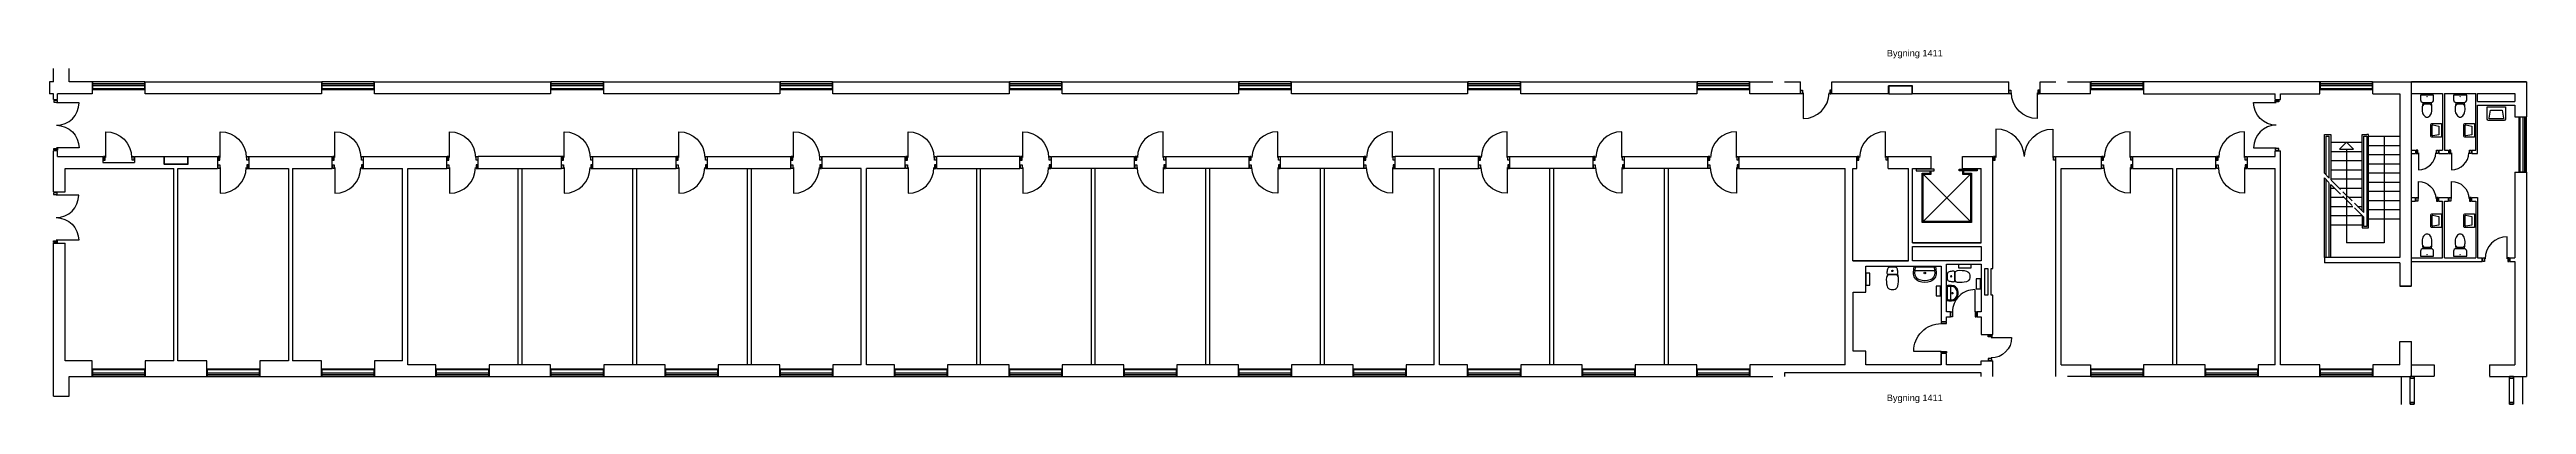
# Model space of a CAD drawing. Header units: millimetres. Extents: x -139113497 to -138993507, y 257886047 to 257896886.
# Drawn here: x -139069137 to -138993507, y 257886047 to 257896886 of the extents above; entities that cross this region are included whole.
import ezdxf

# ---------------------------------------------------------------- set-up
doc = ezdxf.new("R2010")
doc.units = ezdxf.units.MM
doc.header["$LTSCALE"] = 100
doc.linetypes.add('HIDDEN', pattern=[5, 4, -1])
for name, color, linetype in [('A10--T', 1, 'Continuous'), ('A21----', 3, 'Continuous'), ('a22--l-', 1, 'Continuous'), ('A22--U-', 1, 'Continuous'), ('A24----', 1, 'Continuous'), ('A314---', 8, 'Continuous'), ('A314-S-', 8, 'Continuous'), ('A321---', 1, 'Continuous'), ('A59----', 2, 'Continuous'), ('A66----', 161, 'Continuous'), ('A79-F--', 8, 'Continuous'), ('A89--Y-', 12, 'Continuous')]:
    doc.layers.add(name, color=color, linetype=linetype)
doc.styles.add('ARIAL', font='arial.ttf')

# ---------------------------------------------------------------- blocks, each defined once
blk = doc.blocks.new('TOI')
blk.add_lwpolyline([(-200, -200, 0.4142135623730951), (-125, -275), (125, -275, 0.4142135623730951), (200, -200), (200, -50), (-200, -50)], format="xyb", close=True)
blk.add_lwpolyline([(-132.2446960051893, -274.6492758400746), (-141.9837119652075, -375.0000000091859, 0.0557223020200318), (-149.9999999974971, -446.7073538793193), (-150, -500, 0.067325895239371), (-137.8636622487393, -589.7227315415512, 0.0797058162322264), (-106.0660171779746, -659.4284078790515, 0.1071248465941432), (-53.87955436162883, -710.0635837497539, 0.1401255773500056), (0, -725.4658166501031, 0.1401255773500056), (53.87955436162883, -710.0635837497539, 0.107124846594143), (106.0660171779746, -659.4284078790515, 0.0797058162323701), (137.8636622487684, -589.7227315414348, 0.0673258952392976), (150, -500), (150, -446.7073538793193, 0.0557223020191417), (141.9837119679651, -375.00000001031), (132.2446959978188, -274.6492758227178)], format="xyb")
blk.add_lwpolyline([(141.9837119581352, -375), (94.29769421648234, -325), (-94.29769421202946, -325), (-141.9837119589502, -375)])
at = {"const_width": 19.75}
blk.add_lwpolyline([(-10.125, -96.95899457277847, 1), (10.125, -96.95899457277847, 1)], format="xyb", close=True, dxfattribs=at)
blk = doc.blocks.new('HV1')
for points in [[(-179.4545454545441, -358.9090909090919, -0.4142135623730951), (-210, -328.363636363636), (-210, -38.1818181818162), (210, -38.1818181818162), (210, -328.363636363636, -0.4142135623730951), (179.4545454545441, -358.9090909090919)], [(-153.4575011678135, -320.7272727272721, -0.4689210488120354), (-168.4748990621301, -302.6735458444819), (-133.636363636364, -114.5454545454559), (133.636363636364, -114.5454545454559), (168.4748990621301, -302.6735458444819, -0.4689210488120356), (153.4575011678135, -320.7272727272721)]]:
    blk.add_lwpolyline(points, format="xyb", close=True)
blk = doc.blocks.new('D71V')
for p, q in [((70, 110.0424046834014), (20, 110.0424046834014)), ((20, 110.0424046834014), (20, 0.0424046834014007)), ((20, 0.0424046834014007), (70, 0.0424046834014007)), ((70, 0.0424046834014007), (70, 110.0424046834014)), ((90, 28.39798818088457), (90, -491.6020118191154)), ((639.9999999999927, 0.0424046834014007), (639.9999999999927, 110.0424046834014)), ((639.9999999999927, 110.0424046834014), (689.9999999999927, 110.0424046834014)), ((689.9999999999927, 0.0424046834014007), (639.9999999999927, 0.0424046834014007)), ((689.9999999999927, 110.0424046834014), (689.9999999999927, 0.0424046834014007))]:
    blk.add_line(p, q)
blk.add_arc((91.4526085618927, 37.01359868510917), 528.617606347337, 269.8425545354011, 359.0661302777675)
blk = doc.blocks.new('D71H')
for points in [[(-640, 110.0424046834014), (-690, 110.0424046834014), (-690, 0.0424046834014007), (-640, 0.0424046834014007)], [(-20.00000000000728, 0.0424046834014007), (-70.00000000000728, 0.0424046834014007), (-70.00000000000728, 110.0424046834014), (-20.00000000000728, 110.0424046834014)]]:
    blk.add_lwpolyline(points, close=True)
blk.add_lwpolyline([(-90, 28.39798818088457), (-90, -491.6020118191154, -0.410250066279564), (-620, 28.39798818088457)], format="xyb")
blk = doc.blocks.new('D85V')
for points in [[(70, 110.0424046834014), (20, 110.0424046834014), (20, 0.0424046834014007), (70, 0.0424046834014007)], [(830, 0.0424046834014007), (780, 0.0424046834014007), (780, 110.0424046834014), (830, 110.0424046834014)]]:
    blk.add_lwpolyline(points, close=True)
blk.add_lwpolyline([(90, 30.0424046834014), (90, -639.9575953165986, 0.4142135623730951), (760, 30.0424046834014)], format="xyb")
blk = doc.blocks.new('HV')
for points in [[(-235, -470, -0.4142135623730951), (-275, -430), (-275, -50), (275, -50), (275, -430, -0.4142135623730951), (235, -470)], [(-200.9562515292782, -420, -0.4689210488120354), (-220.6218916289799, -396.3582147963461), (-175, -150), (175, -150), (220.6218916289799, -396.3582147963461, -0.4689210488120356), (200.9562515292782, -420)]]:
    blk.add_lwpolyline(points, format="xyb", close=True)
blk = doc.blocks.new('V169')
for p, q in [((-10, 110), (-1680, 110)), ((-10, 50), (-1680, 50))]:
    blk.add_line(p, q)
blk.add_lwpolyline([(-9.999999999992724, 7.276e-12), (-10, 230), (-1680, 230), (-1680, -7.276e-12)], close=True)
blk = doc.blocks.new('V169A3')
for p, q in [((1690, 204.9999999999927), (0, 204.9999999999927)), ((1690, 54.99999999998909), (0, 54.99999999998909))]:
    blk.add_line(p, q)
blk = doc.blocks.new('V162')
for p, q in [((1610, 110), (9.999999999998181, 110)), ((1610, 50), (9.999999999998181, 50))]:
    blk.add_line(p, q)
blk.add_lwpolyline([(1610.000000000007, 7.276e-12), (1610, 230), (9.999999999998181, 230), (9.999999999998181, -7.276e-12)], close=True)
blk = doc.blocks.new('D96H')
for points in [[(-945, 110), (-895, 110), (-895, 0), (-945, 0)], [(-15, 0), (-15, 110), (-65, 110), (-65, 0)]]:
    blk.add_lwpolyline(points, close=True)
blk.add_lwpolyline([(-85, 30), (-85, -760, -0.4142135623730951), (-875, 30)], format="xyb")
blk = doc.blocks.new('PIL')
for p, q in [((0, 0), (-212.1320343559637, -212.1320343559637)), ((0, 7.276e-12), (212.1320343559637, -212.1320343559564)), ((-212.1320343559637, -212.1320343559637), (212.1320343559746, -212.1320343559637))]:
    blk.add_line(p, q)
blk = doc.blocks.new('V162A3')
for p, q in [((1620, 204.9999999999927), (0, 204.9999999999927)), ((1620, 54.99999999998909), (0, 54.99999999998909))]:
    blk.add_line(p, q)
blk = doc.blocks.new('D96V')
for points in [[(15, 109.9999999999964), (65, 109.9999999999964), (65, -3.638e-12), (15, -3.638e-12)], [(945, -3.638e-12), (945, 109.9999999999964), (895, 109.9999999999964), (895, -3.638e-12)]]:
    blk.add_lwpolyline(points, close=True)
blk.add_lwpolyline([(85.00000000000364, 29.99999999999636), (85.00000000000364, -760.0000000000036, 0.4142135623730951), (875.0000000000036, 29.99999999999636)], format="xyb")
blk = doc.blocks.new('DD156')
for points in [[(20, 110), (70, 110), (70, 0), (20, 0)], [(1540, 0), (1540, 110), (1490, 110), (1490, 0)]]:
    blk.add_lwpolyline(points, close=True)
for points in [[(779.9999999999964, 30, -0.4142135623730951), (89.99999999999363, -660.0000000000036), (89.99999999999363, 30)], [(779.9999999999973, 30, 0.4142135623730951), (1470, -660.0000000000036), (1470, 30)]]:
    blk.add_lwpolyline(points, format="xyb")
blk = doc.blocks.new('D81H')
for points in [[(-790, 0.0424046834014007), (-740, 0.0424046834014007), (-740, 110.0424046834014), (-790, 110.0424046834014)], [(-70, 110.0424046834014), (-20, 110.0424046834014), (-20, 0.0424046834014007), (-70, 0.0424046834014007)]]:
    blk.add_lwpolyline(points, close=True)
blk.add_lwpolyline([(-90, 28.39798818088457), (-90, -601.6020118191154, -0.4142135623730951), (-720, 28.39798818088457)], format="xyb")
blk = doc.blocks.new('dis0001t')
for p, q in [((-154.9969062691835, -245.6905522080001), (-163.8874382647882, -298.083848032443)), ((154.9969062691835, -245.6905522080001), (163.8874382647878, -298.0838480324404))]:
    blk.add_line(p, q)
for points in [[(95.49430605555608, -265.1606697300326), (-95.49430605555517, -265.1606697300326, 0.380436264675569), (-182.3993221829614, -342.4740033520943, 0.0956675532251157), (-162.6354577771153, -608.8093315114602, 0.3299202473507091), (-39.00980704262929, -711.4188109589309, 0.0277158264302056), (39.00980704262929, -711.4188109589309, 0.3299202473507089), (162.6354577771172, -608.8093315114602, 0.0956675532251157), (182.3993221829633, -342.4740033520943, 0.3804362646755689)], [(113.5745928950118, -40.53727326866374, 0.0927784375014613), (-113.5745928950118, -40.53727326866374, 0.3016702603911979), (-142.3182038584555, -68.46509399545539, 0.0345254583927298), (-168.8058017380454, -187.4385642621714, 0.1318576942275965), (-167.8796312735394, -211.8675605520998), (-158.4579928177855, -239.1174577712227, 0.3826561050683845), (-143.3790469618198, -250, -0.0529429658073892), (143.3790469618198, -250, 0.3826561050683845), (158.4579928177864, -239.1174577712227), (167.8796312735394, -211.8675605520998, 0.1318576942275964), (168.8058017380454, -187.4385642621714, 0.0345254583927298), (142.3182038584555, -68.46509399545539, 0.3016702603911979)]]:
    blk.add_lwpolyline(points, format="xyb", close=True)
blk.add_circle((-1.137e-13, -144.9995090025603), 20)
blk = doc.blocks.new('Jumbo-T')
at = {"layer": 'A59----'}
blk.add_lwpolyline([(0, -180), (120, -180), (120, 180), (0, 180)], close=True, dxfattribs=at)
blk = doc.blocks.new('DIS0842T')
for points in [[(-224.6250000000007, 4.547e-13, 0.0288938948495601), (-234.9912992152836, -154.2594103105912, 0.3536218093811934), (-78.75000000000136, -351.2811374099092, 0.1107157154297159), (78.74999999999886, -351.2811374099092, 0.3536218093811934), (234.9912992152812, -154.2594103105912, 0.0288938948495601), (224.6249999999983, 4.547e-13)], [(-178.5835723000246, -22.48500000000104, 0.3858000870232532), (-198.4876590473675, -40.528643500214, 0.0221652936543242), (-204.7060796490666, -156.3220882999508, 0.3536218093811938), (-72.12481999856664, -323.5082861140927, 0.1107157154297158), (72.12481999856504, -323.5082861140922, 0.3536218093811927), (204.7060796490649, -156.3220882999508, 0.0221652936543242), (198.4876590473658, -40.528643500214, 0.3858000870232532), (178.5835723000231, -22.48500000000104)]]:
    blk.add_lwpolyline(points, format="xyb", close=True)
blk.add_lwpolyline([(204.524394922701, -143.5395802519465, 0.3962782263965192), (185.377823842804, -123.940007971878, 0.0212539336701756), (-185.3778238428058, -123.9400079718775, 0.3962782263965238), (-204.5243949227024, -143.5395802519465)], format="xyb")
blk.add_circle((-6.821e-13, -180.0000000000005), 24.43194977863941)
blk = doc.blocks.new('DIS0844T')
for points in [[(328.9115707447581, -9.095e-13), (346.4724450292351, -196.9359529921212, -0.3427514951844907), (173.9419469887462, -465.238336682688, -0.1711011278908912), (-173.9419469887462, -465.238336682688, -0.3427514951844886), (-346.4724450292347, -196.9359529921212), (-328.9115707447581, -9.095e-13)], [(-286.836939552205, -41.91188564645472, -0.3883985179336443), (-269.4061019060064, -25.96620187935787), (269.4061019060082, -25.96620187935787, -0.3883985179336443), (286.8369395522068, -41.91188564645472), (301.0219049990974, -200.98879965371, -0.3427514951844892), (158.771092917953, -422.2032075222432, -0.1711011278908917), (-158.771092917953, -422.2032075222423, -0.3427514951844889), (-301.0219049990969, -200.9887996537091)]]:
    blk.add_lwpolyline(points, format="xyb", close=True)
blk.add_lwpolyline([(-296.5684827730156, -151.0460157150746, -0.2683050076396689), (-262.3127620627829, -130.0000000000009), (262.3127620628493, -130, -0.2683050076407689), (296.5684827730993, -151.0460157152211)], format="xyb")
blk.add_circle((0, -210.0000000000009), 22.5)

msp = doc.modelspace()

# ---------------------------------------------------------------- linework, layer by layer
at = {"layer": 'A21----'}
for p, q in [((-139069017.2756885, 257895896.7721266), (-139069017.2756885, 257896308.792132)), ((-139068537.2756885, 257895901.7721266), (-139068537.2756885, 257896308.792132)), ((-139069137.2756885, 257895896.7721266), (-139069137.2756885, 257895536.7721266)), ((-139069017.2756885, 257895896.7721266), (-139069137.2756885, 257895896.7721266)), ((-139069017.2756885, 257895536.7721266), (-139069137.2756885, 257895536.7721266)), ((-139069017.2756885, 257895356.7721266), (-139069017.2756885, 257895531.7721266)), ((-139069017.2756885, 257895356.7721266), (-139068897.2756885, 257895356.7721266)), ((-139067837.2756885, 257895536.7721266), (-139068897.2756885, 257895536.7721266)), ((-139068897.2756885, 257895356.7721266), (-139068897.2756885, 257895536.7721266)), ((-139067837.2756885, 257895896.7721266), (-139068537.2756885, 257895896.7721266)), ((-139067837.2756885, 257895896.7721266), (-139067837.2756885, 257895536.7721266)), ((-139017217.2756885, 257895896.7721266), (-139016517.2756885, 257895896.7721266)), ((-139017217.2756885, 257895536.7721266), (-139017217.2756885, 257895896.7721266)), ((-139015677.2756885, 257895536.7721266), (-139017217.2756885, 257895536.7721266)), ((-139017217.2756885, 257895536.7721266), (-139017217.2756885, 257895536.7721266)), ((-139016157.2756885, 257895896.7721266), (-139015677.2756885, 257895896.7721266)), ((-139015677.2756885, 257895536.7721266), (-139015677.2756885, 257895896.7721266)), ((-139014717.2756885, 257895536.7721266), (-139014717.2756885, 257895896.7721266)), ((-139014717.2756885, 257895896.7721266), (-139009317.2756885, 257895896.7721266)), ((-139012987.2756885, 257895536.7721266), (-139014717.2756885, 257895536.7721266)), ((-139012257.2756885, 257895776.7721266), (-139012987.2756885, 257895776.7721266)), ((-139012987.2756885, 257895536.7721266), (-139012987.2756885, 257895776.7721266)), ((-139012257.2756885, 257895536.7721266), (-139012257.2756885, 257895776.7721266)), ((-139009317.2756885, 257895536.7721266), (-139012257.2756885, 257895536.7721266)), ((-139009317.2756885, 257895536.7721266), (-139009317.2756885, 257895896.7721266)), ((-139008357.2756885, 257895896.7721266), (-139007877.2756885, 257895896.7721266)), ((-139008357.2756885, 257895536.7721266), (-139008357.2756885, 257895896.7721266)), ((-139006817.2756885, 257895536.7721266), (-139008357.2756885, 257895536.7721266)), ((-139007517.2756885, 257895896.7721266), (-139006817.2756885, 257895896.7721266)), ((-139006817.2756885, 257895536.7721266), (-139006817.2756885, 257895896.7721266)), ((-139005197.2756885, 257895896.7721266), (-139005197.2756885, 257895536.7721266)), ((-138999817.2756885, 257895896.7721266), (-139005197.2756885, 257895896.7721266)), ((-139005197.2756885, 257895536.7721266), (-139001177.2756885, 257895536.7721266)), ((-139001017.2756885, 257895536.7721266), (-138999817.2756885, 257895536.7721266)), ((-138999817.2756885, 257895536.7721266), (-138999817.2756885, 257895896.7721266)), ((-138998197.2756885, 257895536.7721266), (-138998197.2756885, 257895896.7721266)), ((-138998197.2756885, 257895896.7721266), (-138997017.2756885, 257895896.7721266)), ((-138998197.2756885, 257895536.7721266), (-138997377.2756885, 257895536.7721266)), ((-138997017.2756885, 257895896.7721266), (-138993507.2756885, 257895896.7721266)), ((-138993507.2756885, 257895896.7721266), (-138997017.2756885, 257895896.7721266)), ((-138997017.2756885, 257895546.7721266), (-138996067.2756885, 257895546.7721266)), ((-138996007.2756885, 257895546.7721266), (-138995057.2756885, 257895546.7721266)), ((-138994997.2756885, 257895546.7721266), (-138993857.2756885, 257895546.7721266)), ((-138993857.2756885, 257895546.7721266), (-138993857.2756885, 257895296.7721266)), ((-138993507.2756885, 257895896.7721266), (-138993507.2756885, 257894826.7721266)), ((-138993857.2756885, 257895186.7721266), (-138993857.2756885, 257894826.7721266)), ((-138993857.2756885, 257894826.7721266), (-138993507.2756885, 257894826.7721266)), ((-139068897.2756885, 257893796.7721266), (-139069017.2756885, 257893796.7721266)), ((-139069017.2756885, 257892536.7721266), (-139069017.2756885, 257893796.7721266)), ((-139068897.2756885, 257893616.7721266), (-139068897.2756885, 257893796.7721266)), ((-139068657.2756885, 257892536.7721266), (-139068657.2756885, 257893256.7721266)), ((-138993857.2756885, 257893136.7721266), (-138993507.2756885, 257893136.7721266)), ((-138993857.2756885, 257893136.7721266), (-138993857.2756885, 257890526.7721266)), ((-138993507.2756885, 257893136.7721266), (-138993507.2756885, 257886896.7721266)), ((-139069017.2756885, 257892536.7721266), (-139068657.2756885, 257892536.7721266)), ((-139069017.2756885, 257890976.7721266), (-139068657.2756885, 257890976.7721266)), ((-139069017.2756885, 257886296.7721266), (-139069017.2756885, 257890976.7721266)), ((-139068657.2756885, 257887376.7721266), (-139068657.2756885, 257890976.7721266)), ((-138994007.2756885, 257890416.7721266), (-138994007.2756885, 257890526.7721266)), ((-138994007.2756885, 257890526.7721266), (-138993857.2756885, 257890526.7721266)), ((-138994007.2756885, 257890416.7721266), (-138993857.2756885, 257890416.7721266)), ((-138993857.2756885, 257890416.7721266), (-138993857.2756885, 257887256.7721266)), ((-139067837.2756885, 257887376.7721266), (-139068657.2756885, 257887376.7721266)), ((-139067837.2756885, 257886896.7721266), (-139067837.2756885, 257887376.7721266)), ((-139065337.2756885, 257887376.7721266), (-139066217.2756885, 257887376.7721266)), ((-139066217.2756885, 257887376.7721266), (-139066217.2756885, 257887376.7721266)), ((-139066217.2756885, 257887376.7721266), (-139066217.2756885, 257886896.7721266)), ((-139064337.2756885, 257887376.7721266), (-139065217.2756885, 257887376.7721266)), ((-139064337.2756885, 257886896.7721266), (-139064337.2756885, 257887376.7721266)), ((-139061837.2756885, 257887376.7721266), (-139062717.2756885, 257887376.7721266)), ((-139062717.2756885, 257887376.7721266), (-139062717.2756885, 257887376.7721266)), ((-139062717.2756885, 257887376.7721266), (-139062717.2756885, 257886896.7721266)), ((-139060837.2756885, 257887376.7721266), (-139061717.2756885, 257887376.7721266)), ((-139060837.2756885, 257886896.7721266), (-139060837.2756885, 257887376.7721266)), ((-139059217.2756885, 257887376.7721266), (-139059217.2756885, 257886896.7721266)), ((-139059217.2756885, 257887376.7721266), (-139059217.2756885, 257887376.7721266)), ((-139058357.2756885, 257887376.7721266), (-139059217.2756885, 257887376.7721266)), ((-139057337.2756885, 257887256.7721266), (-139058197.2756885, 257887256.7721266)), ((-139057337.2756885, 257886896.7721266), (-139057337.2756885, 257887256.7721266)), ((-139045217.2756885, 257887256.7721266), (-139045217.2756885, 257886896.7721266)), ((-139045217.2756885, 257887256.7721266), (-139045217.2756885, 257887256.7721266)), ((-139044357.2756885, 257887256.7721266), (-139045217.2756885, 257887256.7721266)), ((-139043337.2756885, 257887256.7721266), (-139044197.2756885, 257887256.7721266)), ((-139043337.2756885, 257886896.7721266), (-139043337.2756885, 257887256.7721266)), ((-139038217.2756885, 257887256.7721266), (-139038217.2756885, 257887256.7721266)), ((-139026857.2756885, 257887256.7721266), (-139027717.2756885, 257887256.7721266)), ((-139027717.2756885, 257887256.7721266), (-139027717.2756885, 257887256.7721266)), ((-139027717.2756885, 257887256.7721266), (-139027717.2756885, 257886896.7721266)), ((-139025837.2756885, 257887256.7721266), (-139026697.2756885, 257887256.7721266)), ((-139025837.2756885, 257886896.7721266), (-139025837.2756885, 257887256.7721266)), ((-139020717.2756885, 257887256.7721266), (-139020717.2756885, 257887256.7721266)), ((-139017217.2756885, 257887256.7721266), (-139017217.2756885, 257887256.7721266)), ((-139017217.2756885, 257887256.7721266), (-139017217.2756885, 257886896.7721266)), ((-139014307.2756885, 257887256.7721266), (-139017217.2756885, 257887256.7721266)), ((-139016157.2756885, 257887016.7721266), (-139016157.2756885, 257886896.7721266)), ((-139010157.2756885, 257887016.7721266), (-139016157.2756885, 257887016.7721266)), ((-139013677.2756884, 257887676.7721266), (-139014067.2756885, 257887676.7721266)), ((-139011377.2756885, 257887256.7721266), (-139013677.2756884, 257887256.7721266)), ((-139011377.2756885, 257887256.7721266), (-139011377.2756885, 257887606.7721266)), ((-139011217.2756885, 257887256.7721266), (-139011217.2756885, 257887606.7721266)), ((-139010157.2756885, 257887256.7721266), (-139011217.2756885, 257887256.7721266)), ((-139010157.2756885, 257887376.7721266), (-139009797.2756885, 257887376.7721266)), ((-139010157.2756885, 257887256.7721266), (-139010157.2756885, 257887376.7721266)), ((-139010157.2756885, 257886896.7721266), (-139010157.2756885, 257887016.7721266)), ((-139009797.2756885, 257886896.7721266), (-139009797.2756885, 257887376.7721266)), ((-139009797.2756885, 257886896.7721266), (-139009797.2756885, 257887376.7721266)), ((-139007717.2756885, 257887256.7721266), (-139006817.2756885, 257887256.7721266)), ((-139006817.2756885, 257887256.7721266), (-139006817.2756885, 257886896.7721266)), ((-139001177.2756885, 257887256.7721266), (-139001697.2756885, 257887256.7721266)), ((-139001697.2756885, 257887256.7721266), (-139001697.2756885, 257886896.7721266)), ((-138999817.2756885, 257887256.7721266), (-139001017.2756885, 257887256.7721266)), ((-138999817.2756885, 257886896.7721266), (-138999817.2756885, 257887256.7721266)), ((-138998197.2756885, 257887256.7721266), (-138998197.2756885, 257887256.7721266)), ((-138997377.2756885, 257887256.7721266), (-138998197.2756885, 257887256.7721266)), ((-138998197.2756885, 257887256.7721266), (-138998197.2756885, 257886896.7721266)), ((-138997017.2756885, 257887256.7721266), (-138996327.2756885, 257887256.7721266)), ((-138996327.2756885, 257887256.7721266), (-138996327.2756885, 257886906.7721266)), ((-138994637.2756885, 257887256.7721266), (-138994637.2756885, 257886906.7721266)), ((-138994637.2756885, 257887256.7721266), (-138993857.2756885, 257887256.7721266)), ((-139069017.2756885, 257886296.7721266), (-139068537.2756885, 257886296.7721266)), ((-139068537.2756885, 257886896.7721266), (-139067837.2756885, 257886896.7721266)), ((-139068537.2756885, 257886296.7721266), (-139068537.2756885, 257886896.7721266)), ((-139066217.2756885, 257886896.7721266), (-139064337.2756885, 257886896.7721266)), ((-139062717.2756885, 257886896.7721266), (-139060837.2756885, 257886896.7721266)), ((-139059217.2756885, 257886896.7721266), (-139057337.2756885, 257886896.7721266)), ((-139045217.2756885, 257886896.7721266), (-139043337.2756885, 257886896.7721266)), ((-139027717.2756885, 257886896.7721266), (-139025837.2756885, 257886896.7721266)), ((-139017217.2756885, 257886896.7721266), (-139016517.2756885, 257886896.7721266)), ((-139006817.2756885, 257886896.7721266), (-139007517.2756885, 257886896.7721266)), ((-139001697.2756885, 257886896.7721266), (-138999817.2756885, 257886896.7721266)), ((-138998197.2756885, 257886896.7721266), (-138997017.2756885, 257886896.7721266)), ((-138996327.2756885, 257886896.7721266), (-138997017.2756885, 257886896.7721266)), ((-138996327.2756885, 257886896.7721266), (-138997017.2756885, 257886896.7721266)), ((-138994637.2756885, 257886896.7721266), (-138993507.2756885, 257886896.7721266))]:
    msp.add_line(p, q, dxfattribs=at)
at = {"layer": 'A21----', "color": 15}
for p, q in [((-138997337.2756885, 257886906.7721266), (-138997337.2756885, 257886046.7721266)), ((-138993627.2756885, 257886896.7721266), (-138993627.2756885, 257886056.7721266))]:
    msp.add_line(p, q, dxfattribs=at)
at = {"layer": 'A21----'}
for points in [[(-139066217.2756885, 257895536.7721266), (-139066217.2756885, 257895896.7721266), (-139060837.2756885, 257895896.7721266), (-139060837.2756885, 257895536.7721266), (-139066217.2756885, 257895536.7721266)], [(-139059217.2756885, 257895536.7721266), (-139059217.2756885, 257895896.7721266), (-139053837.2756885, 257895896.7721266), (-139053837.2756885, 257895536.7721266), (-139059217.2756885, 257895536.7721266)], [(-139052217.2756885, 257895536.7721266), (-139052217.2756885, 257895896.7721266), (-139046837.2756885, 257895896.7721266), (-139046837.2756885, 257895536.7721266), (-139052217.2756885, 257895536.7721266)], [(-139045217.2756885, 257895536.7721266), (-139045217.2756885, 257895896.7721266), (-139039837.2756885, 257895896.7721266), (-139039837.2756885, 257895536.7721266), (-139045217.2756885, 257895536.7721266)], [(-139038217.2756885, 257895536.7721266), (-139038217.2756885, 257895896.7721266), (-139032837.2756885, 257895896.7721266), (-139032837.2756885, 257895536.7721266), (-139038217.2756885, 257895536.7721266)], [(-139031217.2756885, 257895536.7721266), (-139031217.2756885, 257895896.7721266), (-139025837.2756885, 257895896.7721266), (-139025837.2756885, 257895536.7721266), (-139031217.2756885, 257895536.7721266)], [(-139024217.2756885, 257895536.7721266), (-139024217.2756885, 257895896.7721266), (-139018837.2756885, 257895896.7721266), (-139018837.2756885, 257895536.7721266), (-139024217.2756885, 257895536.7721266)], [(-139055717.2756885, 257887256.7721266), (-139055717.2756885, 257887256.7721266), (-139055717.2756885, 257886896.7721266), (-139053837.2756885, 257886896.7721266), (-139053837.2756885, 257887256.7721266)], [(-139052217.2756885, 257887256.7721266), (-139052217.2756885, 257887256.7721266), (-139052217.2756885, 257886896.7721266), (-139050337.2756885, 257886896.7721266), (-139050337.2756885, 257887256.7721266)], [(-139048717.2756885, 257887256.7721266), (-139048717.2756885, 257887256.7721266), (-139048717.2756885, 257886896.7721266), (-139046837.2756885, 257886896.7721266), (-139046837.2756885, 257887256.7721266)], [(-139041717.2756885, 257887256.7721266), (-139041717.2756885, 257886896.7721266), (-139039837.2756885, 257886896.7721266), (-139039837.2756885, 257887256.7721266), (-139041717.2756885, 257887256.7721266)], [(-139036337.2756885, 257887256.7721266), (-139038217.2756885, 257887256.7721266), (-139038217.2756885, 257886896.7721266), (-139036337.2756885, 257886896.7721266)], [(-139032837.2756885, 257887256.7721266), (-139034717.2756885, 257887256.7721266), (-139034717.2756885, 257886896.7721266), (-139032837.2756885, 257886896.7721266)], [(-139029337.2756885, 257887256.7721266), (-139031217.2756885, 257887256.7721266), (-139031217.2756885, 257886896.7721266), (-139029337.2756885, 257886896.7721266)], [(-139024217.2756885, 257886896.7721266), (-139022337.2756885, 257886896.7721266), (-139022337.2756885, 257887256.7721266), (-139024217.2756885, 257887256.7721266), (-139024217.2756885, 257887256.7721266)], [(-139018837.2756885, 257887256.7721266), (-139020717.2756885, 257887256.7721266), (-139020717.2756885, 257886896.7721266), (-139018837.2756885, 257886896.7721266)], [(-139005197.2756885, 257886896.7721266), (-139003317.2756885, 257886896.7721266), (-139003317.2756885, 257887256.7721266), (-139005197.2756885, 257887256.7721266)]]:
    msp.add_lwpolyline(points, close=True, dxfattribs=at)
at = {"layer": 'a22--l-'}
for p, q in [((-139054837.2756885, 257893256.7721266), (-139054837.2756885, 257887256.7721266)), ((-139054717.2756885, 257893256.7721266), (-139054717.2756885, 257887256.7721266)), ((-139051337.2756885, 257893256.7721266), (-139051337.2756885, 257887256.7721266)), ((-139051217.2756885, 257893256.7721266), (-139051217.2756885, 257887256.7721266)), ((-139047837.2756885, 257893256.7721266), (-139047837.2756885, 257887256.7721266)), ((-139047717.2756885, 257893256.7721266), (-139047717.2756885, 257887256.7721266)), ((-139040837.2756885, 257893256.7721266), (-139040837.2756885, 257887256.7721266)), ((-139040717.2756885, 257893256.7721266), (-139040717.2756885, 257887256.7721266)), ((-139037337.2756885, 257893256.7721266), (-139037337.2756885, 257887256.7721266)), ((-139037217.2756885, 257893256.7721266), (-139037217.2756885, 257887256.7721266)), ((-139033837.2756885, 257893256.7721266), (-139033837.2756885, 257887256.7721266)), ((-139033717.2756885, 257893256.7721266), (-139033717.2756885, 257887256.7721266)), ((-139030337.2756885, 257893256.7721266), (-139030337.2756885, 257887256.7721266)), ((-139030217.2756885, 257893256.7721266), (-139030217.2756885, 257887256.7721266)), ((-139023337.2756885, 257893256.7721266), (-139023337.2756885, 257887256.7721266)), ((-139023217.2756885, 257893256.7721266), (-139023217.2756885, 257887256.7721266)), ((-139019837.2756885, 257893256.7721266), (-139019837.2756885, 257887256.7721266)), ((-139019717.2756885, 257893256.7721266), (-139019717.2756885, 257887256.7721266)), ((-139004317.2756885, 257893256.7721266), (-139004317.2756885, 257887256.7721266)), ((-139004197.2756885, 257893256.7721266), (-139004197.2756885, 257887256.7721266))]:
    msp.add_line(p, q, dxfattribs=at)
at = {"layer": 'A22--U-'}
for p, q in [((-139001177.2756885, 257895356.7721266), (-139001177.2756885, 257895536.7721266)), ((-139001177.2756885, 257895356.7721266), (-139001017.2756885, 257895356.7721266)), ((-139001017.2756885, 257895356.7721266), (-139001017.2756885, 257895536.7721266)), ((-138997377.2756885, 257895536.7721266), (-138997377.2756885, 257890536.7721266)), ((-138997017.2756885, 257889666.7721266), (-138997017.2756885, 257895896.7721266)), ((-138996067.2756885, 257895546.7721266), (-138996067.2756885, 257893816.7721266)), ((-138996007.2756885, 257895546.7721266), (-138996007.2756885, 257893816.7721266)), ((-138995057.2756885, 257893816.7721266), (-138995057.2756885, 257895546.7721266)), ((-138994997.2756885, 257895296.7721266), (-138994997.2756885, 257895546.7721266)), ((-138994997.2756885, 257895296.7721266), (-138993857.2756885, 257895296.7721266)), ((-138994997.2756885, 257893706.7721266), (-138994997.2756885, 257895186.7721266)), ((-138994997.2756885, 257895186.7721266), (-138993857.2756885, 257895186.7721266)), ((-139001177.2756885, 257893616.7721266), (-139001177.2756885, 257893796.7721266)), ((-139001177.2756885, 257893796.7721266), (-139001017.2756885, 257893796.7721266)), ((-139001017.2756885, 257887256.7721266), (-139001017.2756885, 257893796.7721266)), ((-138997017.2756885, 257893816.7721266), (-138996897.2756885, 257893816.7721266)), ((-138996897.2756885, 257893816.7721266), (-138996897.2756885, 257893706.7721266)), ((-138996187.2756885, 257893816.7721266), (-138996067.2756885, 257893816.7721266)), ((-138996187.2756885, 257893816.7721266), (-138996187.2756885, 257893706.7721266)), ((-138996007.2756885, 257893816.7721266), (-138995887.2756885, 257893816.7721266)), ((-138995887.2756885, 257893816.7721266), (-138995887.2756885, 257893706.7721266)), ((-138995177.2756885, 257893816.7721266), (-138995057.2756885, 257893816.7721266)), ((-138995177.2756885, 257893816.7721266), (-138995177.2756885, 257893706.7721266)), ((-139068897.2756885, 257893616.7721266), (-139067507.2756885, 257893616.7721266)), ((-139068657.2756885, 257893256.7721266), (-139065337.2756885, 257893256.7721266)), ((-139067507.2756885, 257893616.7721266), (-139067507.2756885, 257893436.7721266)), ((-139067507.2756885, 257893436.7721266), (-139066547.2756885, 257893436.7721266)), ((-139066547.2756885, 257893616.7721266), (-139065642.2756885, 257893616.7721266)), ((-139066547.2756885, 257893616.7721266), (-139066547.2756885, 257893436.7721266)), ((-139065642.2756885, 257893616.7721266), (-139065642.2756885, 257893376.7721266)), ((-139064912.2756885, 257893376.7721266), (-139065642.2756885, 257893376.7721266)), ((-139065337.2756885, 257887376.7721266), (-139065337.2756885, 257893256.7721266)), ((-139065217.2756885, 257893256.7721266), (-139064007.2756885, 257893256.7721266)), ((-139065217.2756885, 257887376.7721266), (-139065217.2756885, 257893256.7721266)), ((-139064912.2756885, 257893616.7721266), (-139064007.2756885, 257893616.7721266)), ((-139064912.2756885, 257893616.7721266), (-139064912.2756885, 257893376.7721266)), ((-139064007.2756885, 257893616.7721266), (-139064007.2756885, 257893256.7721266)), ((-139063047.2756885, 257893616.7721266), (-139060507.2756885, 257893616.7721266)), ((-139063047.2756885, 257893616.7721266), (-139063047.2756885, 257893256.7721266)), ((-139063047.2756885, 257893256.7721266), (-139061837.2756885, 257893256.7721266)), ((-139061837.2756885, 257893256.7721266), (-139061837.2756885, 257887376.7721266)), ((-139061717.2756885, 257893256.7721266), (-139060507.2756885, 257893256.7721266)), ((-139061717.2756885, 257893256.7721266), (-139061717.2756885, 257887376.7721266)), ((-139060507.2756885, 257893256.7721266), (-139060507.2756885, 257893616.7721266)), ((-139059547.2756885, 257893616.7721266), (-139057007.2756885, 257893616.7721266)), ((-139059547.2756885, 257893256.7721266), (-139059547.2756885, 257893616.7721266)), ((-139059547.2756885, 257893256.7721266), (-139058357.2756885, 257893256.7721266)), ((-139058357.2756885, 257887376.7721266), (-139058357.2756885, 257893256.7721266)), ((-139058197.2756885, 257887256.7721266), (-139058197.2756885, 257893256.7721266)), ((-139058197.2756885, 257893256.7721266), (-139057007.2756885, 257893256.7721266)), ((-139057007.2756885, 257893256.7721266), (-139057007.2756885, 257893616.7721266)), ((-139056047.2756885, 257893256.7721266), (-139056047.2756885, 257893616.7721266)), ((-139053507.2756885, 257893616.7721266), (-139056047.2756885, 257893616.7721266)), ((-139056047.2756885, 257893256.7721266), (-139053507.2756885, 257893256.7721266)), ((-139053507.2756885, 257893256.7721266), (-139053507.2756885, 257893616.7721266)), ((-139052547.2756885, 257893256.7721266), (-139052547.2756885, 257893616.7721266)), ((-139052547.2756885, 257893616.7721266), (-139050007.2756885, 257893616.7721266)), ((-139052547.2756885, 257893256.7721266), (-139050007.2756885, 257893256.7721266)), ((-139050007.2756885, 257893256.7721266), (-139050007.2756885, 257893616.7721266)), ((-139049047.2756885, 257893256.7721266), (-139049047.2756885, 257893616.7721266)), ((-139049047.2756885, 257893616.7721266), (-139046507.2756885, 257893616.7721266)), ((-139049047.2756885, 257893256.7721266), (-139046507.2756885, 257893256.7721266)), ((-139046507.2756885, 257893256.7721266), (-139046507.2756885, 257893616.7721266)), ((-139045547.2756885, 257893256.7721266), (-139045547.2756885, 257893616.7721266)), ((-139045547.2756885, 257893616.7721266), (-139043007.2756885, 257893616.7721266)), ((-139044357.2756885, 257893256.7721266), (-139045547.2756885, 257893256.7721266)), ((-139044357.2756885, 257887256.7721266), (-139044357.2756885, 257893256.7721266)), ((-139043007.2756885, 257893256.7721266), (-139044197.2756885, 257893256.7721266)), ((-139044197.2756885, 257887256.7721266), (-139044197.2756885, 257893256.7721266)), ((-139043007.2756885, 257893256.7721266), (-139043007.2756885, 257893616.7721266)), ((-139042047.2756885, 257893256.7721266), (-139042047.2756885, 257893616.7721266)), ((-139039507.2756885, 257893616.7721266), (-139042047.2756885, 257893616.7721266)), ((-139042047.2756885, 257893256.7721266), (-139039507.2756885, 257893256.7721266)), ((-139039507.2756885, 257893256.7721266), (-139039507.2756885, 257893616.7721266)), ((-139038547.2756885, 257893256.7721266), (-139038547.2756885, 257893616.7721266)), ((-139038547.2756885, 257893616.7721266), (-139036007.2756885, 257893616.7721266)), ((-139036007.2756885, 257893256.7721266), (-139038547.2756885, 257893256.7721266)), ((-139036007.2756885, 257893256.7721266), (-139036007.2756885, 257893616.7721266)), ((-139035047.2756885, 257893616.7721266), (-139032507.2756885, 257893616.7721266)), ((-139035047.2756885, 257893256.7721266), (-139035047.2756885, 257893616.7721266)), ((-139032507.2756885, 257893256.7721266), (-139035047.2756885, 257893256.7721266)), ((-139032507.2756885, 257893256.7721266), (-139032507.2756885, 257893616.7721266)), ((-139031547.2756885, 257893616.7721266), (-139029007.2756885, 257893616.7721266)), ((-139031547.2756885, 257893256.7721266), (-139031547.2756885, 257893616.7721266)), ((-139029007.2756885, 257893256.7721266), (-139031547.2756885, 257893256.7721266)), ((-139029007.2756885, 257893256.7721266), (-139029007.2756885, 257893616.7721266)), ((-139028047.2756885, 257893256.7721266), (-139028047.2756885, 257893616.7721266)), ((-139025507.2756885, 257893616.7721266), (-139028047.2756885, 257893616.7721266)), ((-139028047.2756885, 257893256.7721266), (-139026857.2756885, 257893256.7721266)), ((-139026857.2756885, 257887256.7721266), (-139026857.2756885, 257893256.7721266)), ((-139026697.2756885, 257893256.7721266), (-139025507.2756885, 257893256.7721266)), ((-139026697.2756885, 257887256.7721266), (-139026697.2756885, 257893256.7721266)), ((-139025507.2756885, 257893256.7721266), (-139025507.2756885, 257893616.7721266)), ((-139024547.2756885, 257893256.7721266), (-139024547.2756885, 257893616.7721266)), ((-139024547.2756885, 257893616.7721266), (-139022007.2756885, 257893616.7721266)), ((-139022007.2756885, 257893256.7721266), (-139024547.2756885, 257893256.7721266)), ((-139022007.2756885, 257893256.7721266), (-139022007.2756885, 257893616.7721266)), ((-139021047.2756885, 257893256.7721266), (-139021047.2756885, 257893616.7721266)), ((-139021047.2756885, 257893616.7721266), (-139018507.2756885, 257893616.7721266)), ((-139018507.2756885, 257893256.7721266), (-139021047.2756885, 257893256.7721266)), ((-139018507.2756885, 257893256.7721266), (-139018507.2756885, 257893616.7721266)), ((-139017547.2756885, 257893256.7721266), (-139017547.2756885, 257893616.7721266)), ((-139017547.2756885, 257893616.7721266), (-139013957.2756885, 257893616.7721266)), ((-139017547.2756885, 257893256.7721266), (-139014307.2756885, 257893256.7721266)), ((-139014307.2756885, 257887256.7721266), (-139014307.2756885, 257893256.7721266)), ((-139014077.2756885, 257893256.7721266), (-139013957.2756885, 257893256.7721266)), ((-139014077.2756885, 257890436.7721266), (-139014077.2756885, 257893256.7721266)), ((-139013957.2756885, 257893256.7721266), (-139013957.2756885, 257893616.7721266)), ((-139012997.2756885, 257893616.7721266), (-139011687.2756885, 257893616.7721266)), ((-139012997.2756885, 257893256.7721266), (-139012997.2756885, 257893616.7721266)), ((-139012997.2756885, 257893256.7721266), (-139012377.2756885, 257893256.7721266)), ((-139012377.2756885, 257890436.7721266), (-139012377.2756885, 257893256.7721266)), ((-139012257.2756885, 257893256.7721266), (-139011687.2756885, 257893256.7721266)), ((-139012257.2756885, 257890986.7721266), (-139012257.2756885, 257893256.7721266)), ((-139011687.2756885, 257893256.7721266), (-139011687.2756885, 257893616.7721266)), ((-139010727.2756885, 257893616.7721266), (-139009797.2756885, 257893616.7721266)), ((-139010727.2756885, 257893256.7721266), (-139010727.2756885, 257893616.7721266)), ((-139010727.2756885, 257893256.7721266), (-139010157.2756885, 257893256.7721266)), ((-139010157.2756885, 257890986.7721266), (-139010157.2756885, 257893256.7721266)), ((-139009797.2756885, 257890196.7721266), (-139009797.2756885, 257893616.7721266)), ((-139007877.2756885, 257893616.7721266), (-139006487.2756885, 257893616.7721266)), ((-139007877.2756885, 257886896.7721266), (-139007877.2756885, 257893616.7721266)), ((-139007717.2756885, 257893256.7721266), (-139006487.2756885, 257893256.7721266)), ((-139007717.2756885, 257887256.7721266), (-139007717.2756885, 257893256.7721266)), ((-139006487.2756885, 257893256.7721266), (-139006487.2756885, 257893616.7721266)), ((-139005527.2756885, 257893256.7721266), (-139005527.2756885, 257893616.7721266)), ((-139005527.2756885, 257893616.7721266), (-139002987.2756885, 257893616.7721266)), ((-139005527.2756885, 257893256.7721266), (-139004317.2756885, 257893256.7721266)), ((-139004197.2756885, 257893256.7721266), (-139002987.2756885, 257893256.7721266)), ((-139002987.2756885, 257893256.7721266), (-139002987.2756885, 257893616.7721266)), ((-139002027.2756885, 257893616.7721266), (-139001177.2756885, 257893616.7721266)), ((-139002027.2756885, 257893256.7721266), (-139002027.2756885, 257893616.7721266)), ((-139002027.2756885, 257893256.7721266), (-139001177.2756885, 257893256.7721266)), ((-139001177.2756885, 257887256.7721266), (-139001177.2756885, 257893256.7721266)), ((-138997017.2756885, 257893706.7721266), (-138996897.2756885, 257893706.7721266)), ((-138996187.2756885, 257893706.7721266), (-138995887.2756885, 257893706.7721266)), ((-138995177.2756885, 257893706.7721266), (-138994997.2756885, 257893706.7721266)), ((-138997017.2756885, 257892366.7721266), (-138996897.2756885, 257892366.7721266)), ((-138997017.2756885, 257892256.7721266), (-138996897.2756885, 257892256.7721266)), ((-138996897.2756885, 257892256.7721266), (-138996897.2756885, 257892366.7721266)), ((-138996187.2756885, 257892256.7721266), (-138996187.2756885, 257892366.7721266)), ((-138996187.2756885, 257892366.7721266), (-138995887.2756885, 257892366.7721266)), ((-138996187.2756885, 257892256.7721266), (-138996067.2756885, 257892256.7721266)), ((-138996067.2756885, 257890526.7721266), (-138996067.2756885, 257892256.7721266)), ((-138996007.2756885, 257890526.7721266), (-138996007.2756885, 257892256.7721266)), ((-138996007.2756885, 257892256.7721266), (-138995887.2756885, 257892256.7721266)), ((-138995887.2756885, 257892256.7721266), (-138995887.2756885, 257892366.7721266)), ((-138995177.2756885, 257892256.7721266), (-138995177.2756885, 257892366.7721266)), ((-138995177.2756885, 257892366.7721266), (-138994997.2756885, 257892366.7721266)), ((-138995177.2756885, 257892256.7721266), (-138995057.2756885, 257892256.7721266)), ((-138995057.2756885, 257892256.7721266), (-138995057.2756885, 257890526.7721266)), ((-138994997.2756885, 257892366.7721266), (-138994997.2756885, 257890526.7721266)), ((-139012257.2756885, 257890986.7721266), (-139010157.2756885, 257890986.7721266)), ((-139014077.2756885, 257890436.7721266), (-139012377.2756885, 257890436.7721266)), ((-138997377.2756885, 257890536.7721266), (-138999677.2756885, 257890536.7721266)), ((-138999677.2756885, 257890536.7721266), (-138999677.2756885, 257890376.7721266)), ((-138997377.2756885, 257890376.7721266), (-138999677.2756885, 257890376.7721266)), ((-138997377.2756885, 257890376.7721266), (-138997377.2756885, 257889656.7721266)), ((-138997017.2756885, 257890526.7721266), (-138996067.2756885, 257890526.7721266)), ((-138997017.2756885, 257890416.7721266), (-138994857.2756885, 257890416.7721266)), ((-138996007.2756885, 257890526.7721266), (-138995057.2756885, 257890526.7721266)), ((-138994997.2756885, 257890526.7721266), (-138994857.2756885, 257890526.7721266)), ((-138994857.2756885, 257890416.7721266), (-138994857.2756885, 257890526.7721266)), ((-138997377.2756885, 257889656.7721266), (-138997017.2756885, 257889656.7721266)), ((-138997367.2756885, 257889666.7721266), (-138997017.2756885, 257889666.7721266)), ((-138997377.2756885, 257887966.7721266), (-138997017.2756885, 257887966.7721266)), ((-138997377.2756885, 257887256.7721266), (-138997377.2756885, 257887966.7721266)), ((-138997017.2756885, 257886896.7721266), (-138997017.2756885, 257887966.7721266))]:
    msp.add_line(p, q, dxfattribs=at)
for points in [[(-139010157.2756885, 257890986.7721266), (-139012257.2756885, 257890986.7721266)], [(-139012377.2756885, 257890436.7721266), (-139014077.2756885, 257890436.7721266)], [(-139013677.2756885, 257887256.7721266), (-139013677.2756884, 257887676.7721266), (-139014067.2756885, 257887676.7721266), (-139014067.2756884, 257889471.7721266), (-139013677.2756885, 257889471.7721266), (-139013677.2756885, 257890271.7721266), (-139011377.2756885, 257890271.7721266), (-139011377.2756885, 257888576.7721266), (-139011217.2756885, 257888576.7721266), (-139011217.2756885, 257888726.7721266), (-139011093.2756885, 257888726.7720749), (-139011093.2756885, 257888871.7720749), (-139011217.2756885, 257888871.7721266), (-139011217.2756885, 257890331.7721266), (-139010157.2756885, 257890331.7721266), (-139010157.2756885, 257890196.7721266), (-139010157.2756885, 257889456.7721266), (-139010157.2756885, 257888871.7721266), (-139010283.275996, 257888871.7721266), (-139010283.275996, 257888726.7721266), (-139010157.2756885, 257888726.7721266), (-139010157.2756885, 257888186.7721266), (-139009797.2756885, 257888186.7721266), (-139009797.2756885, 257889386.7721266), (-139009847.2756885, 257889386.7721266), (-139009847.2756885, 257890196.7721266), (-139009797.2756885, 257890196.7721266)], [(-139011217.2756885, 257887256.7721266), (-139011217.2756885, 257887606.7721266), (-139011377.2756885, 257887606.7721266), (-139011377.2756885, 257887256.7721266)]]:
    msp.add_lwpolyline(points, dxfattribs=at)
for points in [[(-139010157.2756885, 257890436.7721266), (-139012257.2756885, 257890436.7721266), (-139012257.2756885, 257890866.7721266), (-139010157.2756885, 257890866.7721266)], [(-139009957.2756885, 257889386.7721266), (-139010047.2756885, 257889386.7721266), (-139010047.2756885, 257890196.7721266), (-139009957.2756885, 257890196.7721266)]]:
    msp.add_lwpolyline(points, close=True, dxfattribs=at)
at = {"layer": 'A24----'}
for p, q in [((-138999677.2756885, 257894286.7721266), (-138999477.2756885, 257894286.7721266)), ((-138999677.2756885, 257893108.1934828), (-138999677.2756885, 257894286.7721266)), ((-138999627.2756885, 257893058.1934828), (-138999627.2756885, 257894236.7721266)), ((-138999627.2756885, 257894236.7721266), (-138999527.2756885, 257894236.7721266)), ((-138999527.2756885, 257892958.1934828), (-138999527.2756885, 257894236.7721266)), ((-138999477.2756885, 257894286.7721266), (-138999477.2756885, 257892908.1934828)), ((-138999477.2756885, 257894056.7721266), (-138998527.2756885, 257894056.7721266)), ((-138999477.2756885, 257893776.7721266), (-138998527.2756885, 257893776.7721266)), ((-138999002.2756885, 257893844.6400923), (-138999002.2756885, 257890986.7721266)), ((-138998527.2756885, 257891958.1934828), (-138998527.2756885, 257894286.7721266)), ((-138998527.2756885, 257894286.7721266), (-138998377.2756885, 257894286.7721266)), ((-138998477.2756885, 257894236.7721266), (-138998377.2756885, 257894236.7721266)), ((-138998477.2756885, 257891908.1934828), (-138998477.2756885, 257894236.7721266)), ((-138998327.2756885, 257894286.7721266), (-138998377.2756885, 257894286.7721266)), ((-138998377.2756885, 257894236.7721266), (-138998377.2756885, 257891486.7721266)), ((-138998327.2756885, 257891436.7721266), (-138998327.2756885, 257894286.7721266)), ((-138998327.2756885, 257894236.7721266), (-138997377.2756885, 257894236.7721266)), ((-138998327.2756885, 257893956.7721266), (-138997377.2756885, 257893956.7721266)), ((-138997852.2756885, 257894236.7721266), (-138997852.2756885, 257890986.7721266)), ((-138999477.2756885, 257893496.7721266), (-138998527.2756885, 257893496.7721266)), ((-138999477.2756885, 257893216.7721266), (-138998527.2756885, 257893216.7721266)), ((-138998327.2756885, 257893676.7721266), (-138997377.2756885, 257893676.7721266)), ((-138998327.2756885, 257893396.7721266), (-138997377.2756885, 257893396.7721266)), ((-138998327.2756885, 257893116.7721266), (-138997377.2756885, 257893116.7721266)), ((-138999677.2756885, 257890536.7721266), (-138999677.2756885, 257892966.7721266)), ((-138999627.2756885, 257890536.7721266), (-138999627.2756885, 257892916.7721266)), ((-138999527.2756885, 257890536.7721266), (-138999527.2756885, 257892816.7721266)), ((-138999477.2756885, 257892936.7721266), (-138998527.2756885, 257892936.7721266)), ((-138999477.2756885, 257890536.7721266), (-138999477.2756885, 257892766.7721266)), ((-138999477.2756885, 257892656.7721266), (-138999367.2756885, 257892656.7721266)), ((-138999477.2756885, 257892376.7721266), (-138999087.2756885, 257892376.7721266)), ((-138999225.8543322, 257892656.7721266), (-138998527.2756885, 257892656.7721266)), ((-138998945.8543322, 257892376.7721266), (-138998527.2756885, 257892376.7721266)), ((-138998327.2756885, 257892836.7721266), (-138997377.2756885, 257892836.7721266)), ((-138998327.2756885, 257892556.7721266), (-138997377.2756885, 257892556.7721266)), ((-138998327.2756885, 257892276.7721266), (-138997377.2756885, 257892276.7721266)), ((-138999477.2756885, 257892096.7721266), (-138998807.2756885, 257892096.7721266)), ((-138999477.2756885, 257891816.7721266), (-138998527.2756885, 257891816.7721266)), ((-138999477.2756885, 257891536.7721266), (-138998527.2756885, 257891536.7721266)), ((-138998665.8543322, 257892096.7721266), (-138998527.2756885, 257892096.7721266)), ((-138998527.2756885, 257891816.7721266), (-138998527.2756885, 257891436.7721266)), ((-138998477.2756885, 257891486.7721266), (-138998477.2756885, 257891766.7721266)), ((-138998327.2756885, 257891996.7721266), (-138997377.2756885, 257891996.7721266)), ((-138998327.2756885, 257891716.7721266), (-138997377.2756885, 257891716.7721266)), ((-138997852.2756885, 257890986.7721266), (-138999002.2756885, 257890986.7721266)), ((-138998527.2756885, 257891436.7721266), (-138998327.2756885, 257891436.7721266)), ((-138998377.2756885, 257891486.7721266), (-138998477.2756885, 257891486.7721266))]:
    msp.add_line(p, q, dxfattribs=at)
at = {"layer": 'A24----', "linetype": 'HIDDEN'}
for p, q in [((-138998477.2756885, 257891908.1934828), (-138999677.2756885, 257893108.1934828)), ((-138998477.2756885, 257891766.7721266), (-138999677.2756885, 257892966.7721266))]:
    msp.add_line(p, q, dxfattribs=at)
at = {"layer": 'A314---'}
for points in [[(-138997057.2756885, 257886896.7721266), (-138996937.2756885, 257886896.7721266), (-138996937.2756885, 257886056.7721266), (-138997057.2756885, 257886056.7721266)], [(-138994027.2756885, 257886896.7721266), (-138993907.2756885, 257886896.7721266), (-138993907.2756885, 257886056.7721266), (-138994027.2756885, 257886056.7721266)]]:
    msp.add_lwpolyline(points, close=True, dxfattribs=at)
at = {"layer": 'A314-S-', "linetype": 'Continuous'}
for points in [[(-138997057.2756885, 257886846.7721266), (-138996937.2756885, 257886846.7721266), (-138996937.2756885, 257886896.7721266), (-138997057.2756885, 257886896.7721266)], [(-138994027.2756885, 257886846.7721266), (-138993907.2756885, 257886846.7721266), (-138993907.2756885, 257886896.7721266), (-138994027.2756885, 257886896.7721266)], [(-138997057.2756885, 257886056.7721266), (-138996937.2756885, 257886056.7721266), (-138996937.2756885, 257886106.7721266), (-138997057.2756885, 257886106.7721266)], [(-138994027.2756885, 257886056.7721266), (-138993907.2756885, 257886056.7721266), (-138993907.2756885, 257886106.7721266), (-138994027.2756885, 257886106.7721266)]]:
    msp.add_lwpolyline(points, close=True, dxfattribs=at)
at = {"layer": 'A321---'}
for points in [[(-139008837.2756885, 257893616.7721266, 0.4041534558843775), (-139009707.2756885, 257894457.2892143), (-139009707.2756885, 257893586.7721266)], [(-139008837.2756885, 257893616.7721266, -0.4041534558843775), (-139007967.2756885, 257894457.2892143), (-139007967.2756885, 257893586.7721266)], [(-139010345.2756885, 257888871.8217282), (-139010345.2756885, 257889553.8217283, 0.4183571357916572), (-139011031.2756885, 257888871.8217282)], [(-139011377.2756885, 257887668.7721266), (-139012215.8005151, 257887668.7721266, -0.4160475618954216), (-139011377.2756885, 257888514.7721266)]]:
    msp.add_lwpolyline(points, format="xyb", dxfattribs=at)
for points in [[(-139011587.2756885, 257893186.7721266), (-139011587.2756885, 257893236.7721266), (-139012137.2756885, 257893236.7721266), (-139012137.2756885, 257893186.7721266)], [(-139010827.2756885, 257893186.7721266), (-139010827.2756885, 257893236.7721266), (-139010277.2756885, 257893236.7721266), (-139010277.2756885, 257893186.7721266)], [(-139009777.2756885, 257893506.7721266), (-139009727.2756885, 257893506.7721266), (-139009727.2756885, 257893616.7721266), (-139009777.2756885, 257893616.7721266)], [(-139007897.2756885, 257893506.7721266), (-139007947.2756885, 257893506.7721266), (-139007947.2756885, 257893616.7721266), (-139007897.2756885, 257893616.7721266)], [(-139011217.2756884, 257888514.7721266), (-139011217.2756884, 257888564.7721266), (-139011377.2756885, 257888564.7721266), (-139011377.2756885, 257888514.7721266)], [(-139011031.2756885, 257888726.7720749), (-139011081.2756885, 257888726.7720749), (-139011081.2756885, 257888871.8217282), (-139011031.2756885, 257888871.8217282)], [(-139010345.2756884, 257888726.7721266), (-139010295.2756884, 257888726.7721266), (-139010295.2756885, 257888871.8217282), (-139010345.2756885, 257888871.8217282)], [(-139011217.2756885, 257887668.7721266), (-139011217.2756885, 257887618.7721266), (-139011377.2756885, 257887618.7721266), (-139011377.2756885, 257887668.7721266)]]:
    msp.add_lwpolyline(points, close=True, dxfattribs=at)
at = {"layer": 'A66----'}
for p, q in [((-139011927.2756885, 257893076.9633086), (-139010487.2756885, 257891636.9633086)), ((-139010487.2756885, 257893076.9633086), (-139011927.2756885, 257891636.9633086))]:
    msp.add_line(p, q, dxfattribs=at)
for points in [[(-139010697.2756885, 257893186.7721266), (-139010697.2756885, 257893106.9633086), (-139010457.2756885, 257893106.9633086), (-139010457.2756885, 257891606.9633086), (-139011957.2756885, 257891606.9633086), (-139011957.2756885, 257893106.9633086), (-139011717.2756885, 257893106.9633086), (-139011717.2756885, 257893186.7721266)], [(-139010727.2756885, 257893186.7721266), (-139010727.2756885, 257893076.9633086), (-139010487.2756885, 257893076.9633086), (-139010487.2756885, 257891636.9633086), (-139011927.2756885, 257891636.9633086), (-139011927.2756885, 257893076.9633086), (-139011687.2756885, 257893076.9633086), (-139011687.2756885, 257893186.7721266)]]:
    msp.add_lwpolyline(points, dxfattribs=at)
at = {"layer": 'A79-F--'}
for p, q in [((-139011402.2756885, 257889639.8198093), (-139011377.2756885, 257889639.8198093)), ((-139011402.2756885, 257889610.1760626), (-139011377.2756885, 257889610.1760626)), ((-139011402.2756885, 257889407.1058462), (-139011377.2756885, 257889407.1058462)), ((-139011402.2756885, 257889378.4183874), (-139011377.2756885, 257889378.4183874)), ((-139010182.2756885, 257889860.707005), (-139010157.2756885, 257889860.707005)), ((-139010182.2756885, 257889831.0632583), (-139010157.2756885, 257889831.0632583)), ((-139010182.2756885, 257889627.9930418), (-139010157.2756885, 257889627.9930418)), ((-139010182.2756885, 257889599.305583), (-139010157.2756885, 257889599.305583))]:
    msp.add_line(p, q, dxfattribs=at)
for points in [[(-139011527.2756883, 257889360.305583), (-139011402.2756883, 257889360.305583), (-139011402.2756883, 257889660.305583), (-139011527.2756883, 257889660.305583), (-139011527.2756883, 257889360.305583)], [(-139010307.2756883, 257889580.305583), (-139010182.2756883, 257889580.305583), (-139010182.2756883, 257889880.305583), (-139010307.2756883, 257889880.305583), (-139010307.2756883, 257889580.305583)]]:
    msp.add_lwpolyline(points, dxfattribs=at)
at = {"layer": 'A89--Y-'}
for points in [[(-139012977.2756885, 257895536.7721266), (-139012267.2756885, 257895536.7721266), (-139012267.2756885, 257895766.7721266), (-139012977.2756885, 257895766.7721266)], [(-139065632.2756885, 257893616.7721266), (-139064922.2756885, 257893616.7721266), (-139064922.2756885, 257893386.7721266), (-139065632.2756885, 257893386.7721266)]]:
    msp.add_lwpolyline(points, close=True, dxfattribs=at)

# ---------------------------------------------------------------- block references
at = {"layer": 'A24----'}
msp.add_blockref('PIL', (-138999002.2756885, 257894056.7721266), dxfattribs=at)
at = {"layer": 'A314---'}
for name, p, rotation in [('V162A3', (-139066217.2756885, 257895896.7721266), 180), ('V162A3', (-139059217.2756885, 257895896.7721266), 180), ('V162A3', (-139052217.2756885, 257895896.7721266), 180), ('V162A3', (-139045217.2756885, 257895896.7721266), 180), ('V162A3', (-139038217.2756885, 257895896.7721266), 180), ('V162A3', (-139031217.2756885, 257895896.7721266), 180), ('V162A3', (-139024217.2756885, 257895896.7721266), 180), ('V162A3', (-139017217.2756885, 257895896.7721266), 180), ('V162A3', (-139005197.2756885, 257895896.7721266), 180), ('V162A3', (-138998197.2756885, 257895896.7721266), 180), ('V169A3', (-138993507.2756885, 257893136.7721266), 90)]:
    msp.add_blockref(name, p, dxfattribs=dict(at, rotation=rotation))
for p in [(-139067837.2756885, 257886896.7721266), (-139064337.2756885, 257886896.7721266), (-139060837.2756885, 257886896.7721266), (-139057337.2756885, 257886896.7721266), (-139053837.2756885, 257886896.7721266), (-139050337.2756885, 257886896.7721266), (-139046837.2756885, 257886896.7721266), (-139043337.2756885, 257886896.7721266), (-139039837.2756885, 257886896.7721266), (-139036337.2756885, 257886896.7721266), (-139032837.2756885, 257886896.7721266), (-139029337.2756885, 257886896.7721266), (-139025837.2756885, 257886896.7721266), (-139022337.2756885, 257886896.7721266), (-139018837.2756885, 257886896.7721266), (-139006817.2756885, 257886896.7721266), (-139003317.2756885, 257886896.7721266), (-138999817.2756885, 257886896.7721266)]:
    msp.add_blockref('V162A3', p, dxfattribs=at)
at = {"layer": 'A314-S-'}
for name, p, rotation in [('V162', (-139066217.2756885, 257895896.7721266), 180), ('V162', (-139059217.2756885, 257895896.7721266), 180), ('V162', (-139052217.2756885, 257895896.7721266), 180), ('V162', (-139045217.2756885, 257895896.7721266), 180), ('V162', (-139038217.2756885, 257895896.7721266), 180), ('V162', (-139031217.2756885, 257895896.7721266), 180), ('V162', (-139024217.2756885, 257895896.7721266), 180), ('V162', (-139017217.2756885, 257895896.7721266), 180), ('V162', (-139005197.2756885, 257895896.7721266), 180), ('V162', (-138998197.2756885, 257895896.7721266), 180), ('V169', (-138993507.2756885, 257894826.7721266), 90)]:
    msp.add_blockref(name, p, dxfattribs=dict(at, rotation=rotation))
for p in [(-139067837.2756885, 257886896.7721266), (-139064337.2756885, 257886896.7721266), (-139060837.2756885, 257886896.7721266), (-139057337.2756885, 257886896.7721266), (-139053837.2756885, 257886896.7721266), (-139050337.2756885, 257886896.7721266), (-139046837.2756885, 257886896.7721266), (-139043337.2756885, 257886896.7721266), (-139039837.2756885, 257886896.7721266), (-139036337.2756885, 257886896.7721266), (-139032837.2756885, 257886896.7721266), (-139029337.2756885, 257886896.7721266), (-139025837.2756885, 257886896.7721266), (-139022337.2756885, 257886896.7721266), (-139018837.2756885, 257886896.7721266), (-139006817.2756885, 257886896.7721266), (-139003317.2756885, 257886896.7721266), (-138999817.2756885, 257886896.7721266)]:
    msp.add_blockref('V162', p, dxfattribs=at)
at = {"layer": 'A321---'}
for name, p, rotation in [('DD156', (-139068897.2756885, 257893791.7721266), 90), ('DD156', (-139001177.2756885, 257895356.7721266), 270), ('D96H', (-139067507.2756885, 257893616.7721266), 180), ('D96H', (-139064007.2756885, 257893616.7721266), 180), ('D96H', (-139060507.2756885, 257893616.7721266), 180), ('D96H', (-139057007.2756885, 257893616.7721266), 180), ('D96H', (-139053507.2756885, 257893616.7721266), 180), ('D96H', (-139050007.2756885, 257893616.7721266), 180), ('D96H', (-139046507.2756885, 257893616.7721266), 180), ('D96H', (-139043007.2756885, 257893616.7721266), 180), ('D96H', (-139039507.2756885, 257893616.7721266), 180), ('D96V', (-139035047.2756885, 257893616.7721266), 180), ('D96V', (-139031547.2756885, 257893616.7721266), 180), ('D96V', (-139028047.2756885, 257893616.7721266), 180), ('D96V', (-139024547.2756885, 257893616.7721266), 180), ('D96V', (-139021047.2756885, 257893616.7721266), 180), ('D96V', (-139017547.2756885, 257893616.7721266), 180), ('D96V', (-139012997.2756885, 257893616.7721266), 180), ('D96V', (-139005527.2756885, 257893616.7721266), 180), ('D96V', (-139002027.2756885, 257893616.7721266), 180), ('DD156', (-139068907.2756885, 257890971.7721266), 90), ('D71H', (-138996897.2756885, 257892366.7721266), 180), ('D71H', (-138995887.2756885, 257892366.7721266), 180), ('D85V', (-138994007.2756885, 257890526.7721266), 180), ('D81H', (-139009828.549977, 257888186.7721266), 90)]:
    msp.add_blockref(name, p, dxfattribs=dict(at, rotation=rotation))
for name, p in [('D96V', (-139015677.2756885, 257895536.7721266)), ('D96H', (-139008357.2756885, 257895536.7721266)), ('D71V', (-138996897.2756885, 257893706.7721266)), ('D71V', (-138995887.2756885, 257893706.7721266)), ('D96V', (-139064007.2756885, 257893256.7721266)), ('D96V', (-139060507.2756885, 257893256.7721266)), ('D96V', (-139057007.2756885, 257893256.7721266)), ('D96V', (-139053507.2756885, 257893256.7721266)), ('D96V', (-139050007.2756885, 257893256.7721266)), ('D96V', (-139046507.2756885, 257893256.7721266)), ('D96V', (-139043007.2756885, 257893256.7721266)), ('D96V', (-139039507.2756885, 257893256.7721266)), ('D96H', (-139035047.2756885, 257893256.7721266)), ('D96H', (-139031547.2756885, 257893256.7721266)), ('D96H', (-139028047.2756885, 257893256.7721266)), ('D96H', (-139024547.2756885, 257893256.7721266)), ('D96H', (-139021047.2756885, 257893256.7721266)), ('D96H', (-139017547.2756885, 257893256.7721266)), ('D96H', (-139005527.2756885, 257893256.7721266)), ('D96H', (-139002027.2756885, 257893256.7721266))]:
    msp.add_blockref(name, p, dxfattribs=at)
at = {"layer": 'A59----'}
for name, p in [('TOI', (-138996542.2756885, 257895546.7721266)), ('TOI', (-138995532.2756885, 257895546.7721266)), ('HV', (-138994427.2756885, 257895186.7721266)), ('Jumbo-T', (-139013677.2756885, 257889871.7721266)), ('dis0001t', (-139012867.2756885, 257890271.7721266)), ('DIS0844T', (-139011877.2756885, 257890271.7721266))]:
    msp.add_blockref(name, p, dxfattribs=at)
for name, p, rotation in [('HV1', (-138996067.2756885, 257894416.7721266), 270), ('HV1', (-138995057.2756885, 257894416.7721266), 270), ('HV1', (-138996067.2756885, 257891656.7721266), 270), ('HV1', (-138995057.2756885, 257891656.7721266), 270), ('TOI', (-138996542.2756885, 257890526.7721266), 180), ('TOI', (-138995532.2756885, 257890526.7721266), 180), ('DIS0842T', (-139011217.2756885, 257889446.7721266), 90)]:
    msp.add_blockref(name, p, dxfattribs=dict(at, rotation=rotation))
at = {"layer": 'A59----', "xscale": -1, "rotation": 90}
for name, p in [('dis0001t', (-139011217.2756885, 257889956.7721266)), ('Jumbo-T', (-139010657.2756884, 257890331.7721266))]:
    msp.add_blockref(name, p, dxfattribs=at)

# ---------------------------------------------------------------- texts
at = {"layer": 'A10--T', "char_height": 200, "attachment_point": 1, "style": 'ARIAL'}
for insert in [(-139013037.4844365, 257896875.8261484), (-139013037.4844365, 257886348.8310034)]:
    msp.add_mtext_dynamic_manual_height_columns('Bygning 1411', width=2016.190558969975, gutter_width=12.5, heights=[0], dxfattribs=dict(at, insert=insert))

doc.saveas('drawing.dxf')
